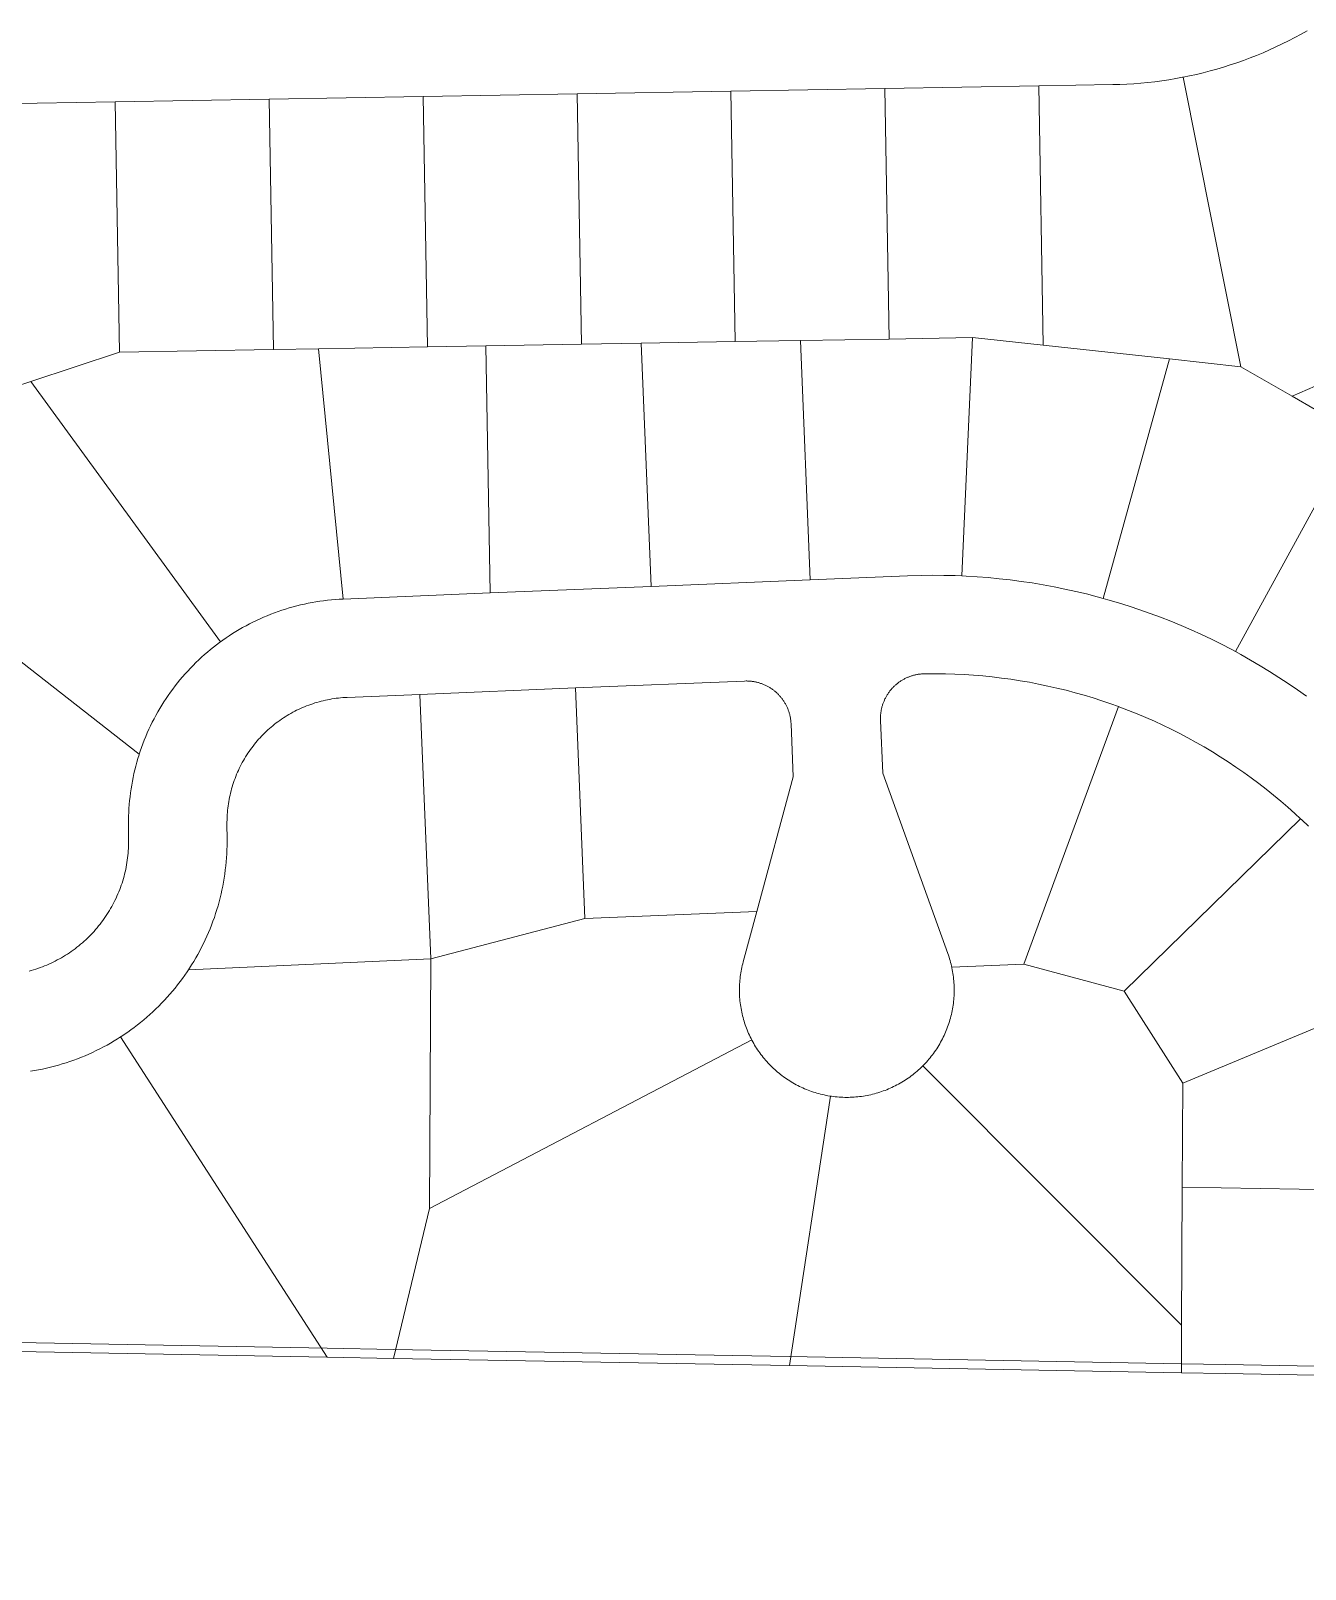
# Model space of a CAD drawing. Header units: feet. Extents: x 865220 to 2774701, y -2240498 to 961524.
# Drawn here: x 2764448 to 2765160, y 957301 to 958161 of the extents above; entities that cross this region are included whole.
import ezdxf
from ezdxf.lldxf.tags import DXFTag

# ---------------------------------------------------------------- set-up
doc = ezdxf.new("R2010")
doc.units = ezdxf.units.FT
doc.header["$LTSCALE"] = 0.015
doc.header["$MEASUREMENT"] = 0
doc.layers.add('F1', color=112, linetype='F1', lineweight=5)
doc.layers.add('Parcels', color=7, linetype='Continuous', lineweight=0)
doc.styles.add('Line', font='txt.shx', dxfattribs={"height": 3})
tags = doc.linetypes.add('F1', pattern='A,15,-5,["F1",Line,S=1.5,R=0,X=0,Y=-1.5],-12', length=32).pattern_tags.tags
tags[6] = DXFTag(74, 10)

msp = doc.modelspace()

# ---------------------------------------------------------------- linework, layer by layer
at = {"layer": 'F1', "lineweight": 5, "ltscale": 100, "flags": 128}
msp.add_lwpolyline([(2762748.33, 957374.81), (2762960.37, 957419), (2762983.49, 957423.51), (2763006.68, 957427.66), (2763029.92, 957431.45), (2763053.23, 957434.87), (2763076.58, 957437.93), (2763099.98, 957440.63), (2763123.42, 957442.95), (2763146.89, 957444.92), (2763170.4, 957446.51), (2763193.92, 957447.74), (2763217.46, 957448.6), (2763241.01, 957449.09), (2763264.56, 957449.21), (2763288.09, 957448.96), (2763898.42, 957437.84), (2763911.65, 957437.59), (2764110.47, 957433.97), (2764258.82, 957431.26), (2764344.8, 957429.7), (2764430.77, 957428.13), (2764613.84, 957424.79), (2764650.81, 957424.12), (2764872.03, 957420.08), (2765091.05, 957416.09), (2765115.56, 957415.64), (2765165.75, 957414.74), (2765179.39, 957414.5), (2765198.72, 957414.15), (2765220.29, 957413.77), (2765320.9, 957411.97), (2765350.61, 957411.44), (2765465.5, 957409.39), (2765557.35, 957407.74), (2765675.45, 957405.63), (2765910.62, 957401.43), (2766045.82, 957399.01), (2766177.34, 957396.66), (2766178.33, 957401.65), (2766182.9, 957401.56), (2766276.74, 957399.88), (2766369.02, 957398.24), (2766416.48, 957397.39), (2766466.57, 957396.49), (2766552.35, 957394.96), (2766638.35, 957393.42), (2766724.36, 957391.88), (2766738.36, 957391.63), (2766810.37, 957390.35), (2766896.38, 957388.81), (2766982.39, 957387.27), (2767065.39, 957385.79), (2767068.4, 957385.73), (2767154.41, 957384.2), (2767240.41, 957382.66), (2767439.22, 957379.1), (2767558.76, 957376.97), (2767714.92, 957374.18), (2767900.28, 957370.86), (2767999.75, 957369.08), (2768000.51, 957006.08), (2768000.79, 956873.04), (2768000.26, 956779.98), (2767999.2, 956770.45), (2767998.88, 956761.04), (2767996.64, 956751.79), (2767993.37, 956744.46)], dxfattribs=at)
at = {"layer": 'Parcels', "lineweight": 5}
for p, q in [((2765150.85, 958155.23), (2765147.34, 958153.48)), ((2765154.34, 958157.04), (2765150.85, 958155.23)), ((2765157.79, 958158.92), (2765154.34, 958157.04)), ((2765161.21, 958160.85), (2765157.79, 958158.92)), ((2765132.99, 958147.1), (2765129.34, 958145.66)), ((2765136.62, 958148.6), (2765132.99, 958147.1)), ((2765140.22, 958150.16), (2765136.62, 958148.6)), ((2765143.8, 958151.79), (2765140.22, 958150.16)), ((2765147.34, 958153.48), (2765143.8, 958151.79)), ((2765103.14, 958137.41), (2765099.32, 958136.49)), ((2765106.94, 958138.39), (2765103.14, 958137.41)), ((2765110.72, 958139.44), (2765106.94, 958138.39)), ((2765114.49, 958140.55), (2765110.72, 958139.44)), ((2765118.23, 958141.73), (2765114.49, 958140.55)), ((2765121.96, 958142.98), (2765118.23, 958141.73)), ((2765125.66, 958144.29), (2765121.96, 958142.98)), ((2765129.34, 958145.66), (2765125.66, 958144.29)), ((2765011.27, 958130.07), (2764925.3, 958128.59)), ((2765052.64, 958130.77), (2765011.27, 958130.07)), ((2765013.76, 957985.15), (2765011.27, 958130.07)), ((2765011.27, 958130.07), (2765013.76, 957985.15)), ((2765056.56, 958130.88), (2765052.64, 958130.77)), ((2765060.48, 958131.05), (2765056.56, 958130.88)), ((2765064.4, 958131.28), (2765060.48, 958131.05)), ((2765068.32, 958131.59), (2765064.4, 958131.28)), ((2765072.23, 958131.97), (2765068.32, 958131.59)), ((2765076.13, 958132.41), (2765072.23, 958131.97)), ((2765080.02, 958132.92), (2765076.13, 958132.41)), ((2765083.9, 958133.5), (2765080.02, 958132.92)), ((2765087.78, 958134.15), (2765083.9, 958133.5)), ((2765091.64, 958134.86), (2765087.78, 958134.15)), ((2765092.03, 958134.94), (2765091.64, 958134.86)), ((2765095.49, 958135.64), (2765092.03, 958134.94)), ((2765092.03, 958134.94), (2765124.22, 957973.15)), ((2765099.32, 958136.49), (2765095.49, 958135.64)), ((2764495.41, 958121.22), (2764409.43, 958119.74)), ((2764581.38, 958122.69), (2764495.41, 958121.22)), ((2764495.41, 958121.22), (2764497.81, 957981.25)), ((2764667.36, 958124.17), (2764581.38, 958122.69)), ((2764583.78, 957982.73), (2764581.38, 958122.69)), ((2764581.38, 958122.69), (2764583.78, 957982.73)), ((2764753.34, 958125.64), (2764667.36, 958124.17)), ((2764667.36, 958124.17), (2764669.76, 957984.2)), ((2764839.32, 958127.12), (2764753.34, 958125.64)), ((2764755.74, 957985.68), (2764753.34, 958125.64)), ((2764753.34, 958125.64), (2764755.74, 957985.68)), ((2764925.3, 958128.59), (2764839.32, 958127.12)), ((2764839.32, 958127.12), (2764841.72, 957987.15)), ((2764925.3, 958128.59), (2764927.7, 957988.63)), ((2765152.76, 957956.67), (2765233.67, 957991.7)), ((2764583.78, 957982.73), (2764497.81, 957981.25)), ((2764497.81, 957981.25), (2764583.78, 957982.73)), ((2764608.92, 957983.16), (2764583.78, 957982.73)), ((2764583.78, 957982.73), (2764608.92, 957983.16)), ((2764583.78, 957982.73), (2764583.78, 957982.73)), ((2764669.76, 957984.2), (2764608.92, 957983.16)), ((2764608.92, 957983.16), (2764622.63, 957843.35)), ((2764622.63, 957843.35), (2764608.92, 957983.16)), ((2764669.76, 957984.2), (2764702.48, 957984.76)), ((2764669.76, 957984.2), (2764669.76, 957984.2)), ((2764702.48, 957984.76), (2764755.74, 957985.68)), ((2764702.48, 957984.76), (2764704.84, 957846.74)), ((2764789.15, 957986.25), (2764755.74, 957985.68)), ((2764755.74, 957985.68), (2764755.74, 957985.68)), ((2764789.15, 957986.25), (2764841.72, 957987.15)), ((2764789.15, 957986.25), (2764794.74, 957850.44)), ((2764794.74, 957850.44), (2764789.15, 957986.25)), ((2764841.72, 957987.15), (2764878.15, 957987.78)), ((2764841.72, 957987.15), (2764841.72, 957987.15)), ((2764878.15, 957987.78), (2764927.7, 957988.63)), ((2764878.15, 957987.78), (2764883.65, 957854.1)), ((2764883.65, 957854.1), (2764878.15, 957987.78)), ((2764974.33, 957989.43), (2764927.7, 957988.63)), ((2764927.7, 957988.63), (2764927.7, 957988.63)), ((2764974.33, 957989.43), (2764968.36, 957856.26)), ((2764968.36, 957856.26), (2764974.33, 957989.43)), ((2765013.76, 957985.15), (2764974.33, 957989.43)), ((2764974.33, 957989.43), (2765013.76, 957985.15)), ((2765084.23, 957977.5), (2765013.76, 957985.15)), ((2765013.76, 957985.15), (2765013.76, 957985.15)), ((2764448.27, 957964.93), (2764497.81, 957981.25)), ((2764497.81, 957981.25), (2764497.81, 957981.25)), ((2765084.23, 957977.5), (2765047.19, 957843.75)), ((2765084.23, 957977.5), (2765124.22, 957973.15)), ((2765152.76, 957956.67), (2765124.22, 957973.15)), ((2765124.22, 957973.15), (2765124.22, 957973.15)), ((2765124.22, 957973.15), (2765152.76, 957956.67)), ((2764412.29, 957953.07), (2764448.27, 957964.93)), ((2764448.27, 957964.93), (2764554.19, 957819.5)), ((2764554.19, 957819.5), (2764448.27, 957964.93)), ((2765152.76, 957956.67), (2765187.97, 957936.32)), ((2765187.97, 957936.32), (2765121.13, 957813.99)), ((2764508.79, 957756.71), (2764377.78, 957858.84)), ((2764794.74, 957850.44), (2764883.65, 957854.1)), ((2764883.65, 957854.1), (2764937.87, 957856.33)), ((2764883.65, 957854.1), (2764883.65, 957854.1)), ((2764937.87, 957856.33), (2764945.9, 957856.57)), ((2764945.9, 957856.57), (2764952.1, 957856.63)), ((2764952.1, 957856.63), (2764958.29, 957856.58)), ((2764958.29, 957856.58), (2764964.49, 957856.43)), ((2764964.49, 957856.43), (2764968.36, 957856.26)), ((2764968.36, 957856.26), (2764970.68, 957856.16)), ((2764968.36, 957856.26), (2764968.36, 957856.26)), ((2764970.68, 957856.16), (2764976.86, 957855.79)), ((2764976.86, 957855.79), (2764983.04, 957855.31)), ((2764983.04, 957855.31), (2764989.2, 957854.73)), ((2764989.2, 957854.73), (2764995.36, 957854.03)), ((2764995.36, 957854.03), (2765001.5, 957853.23)), ((2764622.63, 957843.35), (2764704.84, 957846.74)), ((2764704.84, 957846.74), (2764794.74, 957850.44)), ((2764704.84, 957846.74), (2764704.84, 957846.74)), ((2764794.74, 957850.44), (2764794.74, 957850.44)), ((2765001.5, 957853.23), (2765007.63, 957852.32)), ((2765007.63, 957852.32), (2765013.74, 957851.3)), ((2765013.74, 957851.3), (2765019.84, 957850.18)), ((2765019.84, 957850.18), (2765025.91, 957848.95)), ((2765025.91, 957848.95), (2765031.96, 957847.62)), ((2765031.96, 957847.62), (2765037.98, 957846.18)), ((2765037.98, 957846.18), (2765043.98, 957844.63)), ((2764586.35, 957836.39), (2764588.41, 957837.1)), ((2764588.41, 957837.1), (2764590.49, 957837.77)), ((2764590.49, 957837.77), (2764592.57, 957838.4)), ((2764592.57, 957838.4), (2764594.67, 957838.99)), ((2764594.67, 957838.99), (2764596.78, 957839.55)), ((2764596.78, 957839.55), (2764598.9, 957840.08)), ((2764598.9, 957840.08), (2764601.03, 957840.56)), ((2764601.03, 957840.56), (2764603.16, 957841.01)), ((2764603.16, 957841.01), (2764605.3, 957841.42)), ((2764605.3, 957841.42), (2764607.45, 957841.79)), ((2764607.45, 957841.79), (2764609.61, 957842.13)), ((2764609.61, 957842.13), (2764611.77, 957842.43)), ((2764611.77, 957842.43), (2764613.93, 957842.69)), ((2764613.93, 957842.69), (2764616.1, 957842.91)), ((2764616.1, 957842.91), (2764618.28, 957843.1)), ((2764618.28, 957843.1), (2764620.45, 957843.24)), ((2764620.45, 957843.24), (2764622.63, 957843.35)), ((2764622.63, 957843.35), (2764622.63, 957843.35)), ((2765043.98, 957844.63), (2765047.19, 957843.75)), ((2765047.19, 957843.75), (2765049.95, 957842.98)), ((2765049.95, 957842.98), (2765055.9, 957841.23)), ((2765055.9, 957841.23), (2765061.81, 957839.37)), ((2765061.81, 957839.37), (2765067.68, 957837.41)), ((2765067.68, 957837.41), (2765073.53, 957835.35)), ((2764566.5, 957827.41), (2764568.41, 957828.46)), ((2764568.41, 957828.46), (2764570.34, 957829.48)), ((2764570.34, 957829.48), (2764572.28, 957830.46)), ((2764572.28, 957830.46), (2764574.25, 957831.42)), ((2764574.25, 957831.42), (2764576.23, 957832.33)), ((2764576.23, 957832.33), (2764578.22, 957833.21)), ((2764578.22, 957833.21), (2764580.23, 957834.06)), ((2764580.23, 957834.06), (2764582.26, 957834.87)), ((2764582.26, 957834.87), (2764584.29, 957835.65)), ((2764584.29, 957835.65), (2764586.35, 957836.39)), ((2765073.53, 957835.35), (2765079.33, 957833.19)), ((2765079.33, 957833.19), (2765085.1, 957830.92)), ((2765085.1, 957830.92), (2765090.82, 957828.56)), ((2765090.82, 957828.56), (2765096.51, 957826.09)), ((2764553.68, 957819.13), (2764554.19, 957819.5)), ((2764554.19, 957819.5), (2764555.45, 957820.4)), ((2764554.19, 957819.5), (2764554.19, 957819.5)), ((2764555.45, 957820.4), (2764557.24, 957821.65)), ((2764557.24, 957821.65), (2764559.05, 957822.87)), ((2764559.05, 957822.87), (2764560.88, 957824.05)), ((2764560.88, 957824.05), (2764562.73, 957825.2)), ((2764562.73, 957825.2), (2764564.61, 957826.32)), ((2764564.61, 957826.32), (2764566.5, 957827.41)), ((2765096.51, 957826.09), (2765102.15, 957823.53)), ((2765102.15, 957823.53), (2765107.74, 957820.87)), ((2765107.74, 957820.87), (2765113.29, 957818.11)), ((2764541.97, 957809.35), (2764543.56, 957810.83)), ((2764543.56, 957810.83), (2764545.19, 957812.29)), ((2764545.19, 957812.29), (2764546.84, 957813.71)), ((2764546.84, 957813.71), (2764548.51, 957815.11)), ((2764548.51, 957815.11), (2764550.21, 957816.48)), ((2764550.21, 957816.48), (2764551.93, 957817.82)), ((2764551.93, 957817.82), (2764553.68, 957819.13)), ((2765113.29, 957818.11), (2765118.79, 957815.26)), ((2765118.79, 957815.26), (2765121.13, 957813.99)), ((2765121.13, 957813.99), (2765124.23, 957812.31)), ((2765124.23, 957812.31), (2765129.63, 957809.26)), ((2764534.37, 957801.52), (2764535.83, 957803.14)), ((2764535.83, 957803.14), (2764537.33, 957804.73)), ((2764537.33, 957804.73), (2764538.85, 957806.3)), ((2764538.85, 957806.3), (2764540.39, 957807.84)), ((2764540.39, 957807.84), (2764541.97, 957809.35)), ((2765129.63, 957809.26), (2765134.97, 957806.12)), ((2765134.97, 957806.12), (2765140.26, 957802.89)), ((2765140.26, 957802.89), (2765145.48, 957799.57)), ((2764527.49, 957793.07), (2764528.81, 957794.8)), ((2764528.81, 957794.8), (2764530.15, 957796.52)), ((2764530.15, 957796.52), (2764531.53, 957798.21)), ((2764531.53, 957798.21), (2764532.94, 957799.88)), ((2764532.94, 957799.88), (2764534.37, 957801.52)), ((2764752.41, 957793.66), (2764665.5, 957790.08)), ((2764846.91, 957797.55), (2764752.41, 957793.66)), ((2764752.41, 957793.66), (2764757.72, 957664.8)), ((2764847.78, 957797.57), (2764846.91, 957797.55)), ((2764848.21, 957797.57), (2764847.78, 957797.57)), ((2764848.65, 957797.56), (2764848.21, 957797.57)), ((2764849.09, 957797.54), (2764848.65, 957797.56)), ((2764849.52, 957797.52), (2764849.09, 957797.54)), ((2764849.96, 957797.49), (2764849.52, 957797.52)), ((2764850.39, 957797.45), (2764849.96, 957797.49)), ((2764850.83, 957797.4), (2764850.39, 957797.45)), ((2764851.26, 957797.35), (2764850.83, 957797.4)), ((2764851.69, 957797.28), (2764851.26, 957797.35)), ((2764852.12, 957797.21), (2764851.69, 957797.28)), ((2764852.55, 957797.14), (2764852.12, 957797.21)), ((2764852.98, 957797.05), (2764852.55, 957797.14)), ((2764853.4, 957796.96), (2764852.98, 957797.05)), ((2764853.83, 957796.86), (2764853.4, 957796.96)), ((2764854.25, 957796.75), (2764853.83, 957796.86)), ((2764854.67, 957796.64), (2764854.25, 957796.75)), ((2764855.09, 957796.52), (2764854.67, 957796.64)), ((2764855.51, 957796.39), (2764855.09, 957796.52)), ((2764855.92, 957796.26), (2764855.51, 957796.39)), ((2764856.34, 957796.11), (2764855.92, 957796.26)), ((2764856.75, 957795.96), (2764856.34, 957796.11)), ((2764857.15, 957795.8), (2764856.75, 957795.96)), ((2764857.56, 957795.64), (2764857.15, 957795.8)), ((2764857.96, 957795.47), (2764857.56, 957795.64)), ((2764858.36, 957795.29), (2764857.96, 957795.47)), ((2764858.75, 957795.11), (2764858.36, 957795.29)), ((2764859.14, 957794.91), (2764858.75, 957795.11)), ((2764859.53, 957794.71), (2764859.14, 957794.91)), ((2764859.92, 957794.51), (2764859.53, 957794.71)), ((2764860.3, 957794.3), (2764859.92, 957794.51)), ((2764860.67, 957794.08), (2764860.3, 957794.3)), ((2764861.05, 957793.85), (2764860.67, 957794.08)), ((2764861.42, 957793.62), (2764861.05, 957793.85)), ((2764861.78, 957793.38), (2764861.42, 957793.62)), ((2764929.57, 957793.66), (2764929.28, 957793.34)), ((2764929.87, 957793.98), (2764929.57, 957793.66)), ((2764930.18, 957794.29), (2764929.87, 957793.98)), ((2764930.49, 957794.59), (2764930.18, 957794.29)), ((2764930.8, 957794.89), (2764930.49, 957794.59)), ((2764931.13, 957795.19), (2764930.8, 957794.89)), ((2764931.45, 957795.48), (2764931.13, 957795.19)), ((2764931.79, 957795.76), (2764931.45, 957795.48)), ((2764932.12, 957796.04), (2764931.79, 957795.76)), ((2764932.46, 957796.31), (2764932.12, 957796.04)), ((2764932.81, 957796.58), (2764932.46, 957796.31)), ((2764933.16, 957796.83), (2764932.81, 957796.58)), ((2764933.52, 957797.09), (2764933.16, 957796.83)), ((2764933.88, 957797.33), (2764933.52, 957797.09)), ((2764934.24, 957797.57), (2764933.88, 957797.33)), ((2764934.61, 957797.81), (2764934.24, 957797.57)), ((2764934.98, 957798.04), (2764934.61, 957797.81)), ((2764935.36, 957798.26), (2764934.98, 957798.04)), ((2764935.74, 957798.47), (2764935.36, 957798.26)), ((2764936.12, 957798.68), (2764935.74, 957798.47)), ((2764936.51, 957798.88), (2764936.12, 957798.68)), ((2764936.9, 957799.08), (2764936.51, 957798.88)), ((2764937.29, 957799.26), (2764936.9, 957799.08)), ((2764937.69, 957799.44), (2764937.29, 957799.26)), ((2764938.09, 957799.62), (2764937.69, 957799.44)), ((2764938.49, 957799.78), (2764938.09, 957799.62)), ((2764938.9, 957799.94), (2764938.49, 957799.78)), ((2764939.31, 957800.1), (2764938.9, 957799.94)), ((2764939.72, 957800.24), (2764939.31, 957800.1)), ((2764940.13, 957800.38), (2764939.72, 957800.24)), ((2764940.55, 957800.51), (2764940.13, 957800.38)), ((2764940.97, 957800.64), (2764940.55, 957800.51)), ((2764941.39, 957800.75), (2764940.97, 957800.64)), ((2764941.81, 957800.86), (2764941.39, 957800.75)), ((2764942.23, 957800.96), (2764941.81, 957800.86)), ((2764942.66, 957801.06), (2764942.23, 957800.96)), ((2764943.09, 957801.14), (2764942.66, 957801.06)), ((2764943.52, 957801.22), (2764943.09, 957801.14)), ((2764943.95, 957801.29), (2764943.52, 957801.22)), ((2764944.38, 957801.36), (2764943.95, 957801.29)), ((2764944.81, 957801.41), (2764944.38, 957801.36)), ((2764945.24, 957801.46), (2764944.81, 957801.41)), ((2764945.68, 957801.51), (2764945.24, 957801.46)), ((2764946.11, 957801.54), (2764945.68, 957801.51)), ((2764946.55, 957801.57), (2764946.11, 957801.54)), ((2764946.98, 957801.58), (2764946.55, 957801.57)), ((2764947.42, 957801.6), (2764946.98, 957801.58)), ((2764953.98, 957801.63), (2764947.42, 957801.6)), ((2764959.22, 957801.56), (2764953.98, 957801.63)), ((2764964.45, 957801.4), (2764959.22, 957801.56)), ((2764969.68, 957801.14), (2764964.45, 957801.4)), ((2764974.9, 957800.8), (2764969.68, 957801.14)), ((2764980.12, 957800.36), (2764974.9, 957800.8)), ((2764985.33, 957799.83), (2764980.12, 957800.36)), ((2764990.53, 957799.21), (2764985.33, 957799.83)), ((2764995.71, 957798.5), (2764990.53, 957799.21)), ((2765000.89, 957797.7), (2764995.71, 957798.5)), ((2765006.05, 957796.82), (2765000.89, 957797.7)), ((2765011.19, 957795.83), (2765006.05, 957796.82)), ((2765016.31, 957794.77), (2765011.19, 957795.83)), ((2765021.42, 957793.61), (2765016.31, 957794.77)), ((2765026.5, 957792.36), (2765021.42, 957793.61)), ((2765145.48, 957799.57), (2765150.65, 957796.15)), ((2765150.65, 957796.15), (2765155.76, 957792.65)), ((2764521.37, 957784.04), (2764522.53, 957785.89)), ((2764522.53, 957785.89), (2764523.72, 957787.71)), ((2764523.72, 957787.71), (2764524.95, 957789.52)), ((2764524.95, 957789.52), (2764526.2, 957791.3)), ((2764526.2, 957791.3), (2764527.49, 957793.07)), ((2764606.89, 957785.28), (2764605.73, 957784.9)), ((2764608.06, 957785.63), (2764606.89, 957785.28)), ((2764609.24, 957785.96), (2764608.06, 957785.63)), ((2764610.42, 957786.28), (2764609.24, 957785.96)), ((2764611.6, 957786.57), (2764610.42, 957786.28)), ((2764612.8, 957786.84), (2764611.6, 957786.57)), ((2764613.99, 957787.09), (2764612.8, 957786.84)), ((2764615.19, 957787.32), (2764613.99, 957787.09)), ((2764616.39, 957787.53), (2764615.19, 957787.32)), ((2764617.6, 957787.72), (2764616.39, 957787.53)), ((2764618.81, 957787.89), (2764617.6, 957787.72)), ((2764620.02, 957788.03), (2764618.81, 957787.89)), ((2764621.24, 957788.16), (2764620.02, 957788.03)), ((2764622.46, 957788.26), (2764621.24, 957788.16)), ((2764623.68, 957788.34), (2764622.46, 957788.26)), ((2764624.9, 957788.4), (2764623.68, 957788.34)), ((2764665.5, 957790.08), (2764624.9, 957788.4)), ((2764665.5, 957790.08), (2764671.58, 957642.3)), ((2764671.58, 957642.3), (2764665.5, 957790.08)), ((2764862.14, 957793.14), (2764861.78, 957793.38)), ((2764862.5, 957792.88), (2764862.14, 957793.14)), ((2764862.85, 957792.63), (2764862.5, 957792.88)), ((2764863.2, 957792.36), (2764862.85, 957792.63)), ((2764863.54, 957792.09), (2764863.2, 957792.36)), ((2764863.88, 957791.82), (2764863.54, 957792.09)), ((2764864.22, 957791.54), (2764863.88, 957791.82)), ((2764864.54, 957791.25), (2764864.22, 957791.54)), ((2764864.87, 957790.96), (2764864.54, 957791.25)), ((2764865.19, 957790.66), (2764864.87, 957790.96)), ((2764865.5, 957790.36), (2764865.19, 957790.66)), ((2764865.81, 957790.05), (2764865.5, 957790.36)), ((2764866.11, 957789.73), (2764865.81, 957790.05)), ((2764866.41, 957789.41), (2764866.11, 957789.73)), ((2764866.7, 957789.09), (2764866.41, 957789.41)), ((2764866.98, 957788.76), (2764866.7, 957789.09)), ((2764867.26, 957788.42), (2764866.98, 957788.76)), ((2764867.54, 957788.08), (2764867.26, 957788.42)), ((2764867.8, 957787.74), (2764867.54, 957788.08)), ((2764868.06, 957787.39), (2764867.8, 957787.74)), ((2764868.32, 957787.04), (2764868.06, 957787.39)), ((2764868.57, 957786.68), (2764868.32, 957787.04)), ((2764868.81, 957786.31), (2764868.57, 957786.68)), ((2764869.05, 957785.95), (2764868.81, 957786.31)), ((2764869.28, 957785.58), (2764869.05, 957785.95)), ((2764869.5, 957785.2), (2764869.28, 957785.58)), ((2764869.72, 957784.82), (2764869.5, 957785.2)), ((2764924.36, 957785.17), (2764924.21, 957784.75)), ((2764924.51, 957785.57), (2764924.36, 957785.17)), ((2764924.67, 957785.98), (2764924.51, 957785.57)), ((2764924.84, 957786.38), (2764924.67, 957785.98)), ((2764925.01, 957786.78), (2764924.84, 957786.38)), ((2764925.19, 957787.18), (2764925.01, 957786.78)), ((2764925.38, 957787.57), (2764925.19, 957787.18)), ((2764925.58, 957787.96), (2764925.38, 957787.57)), ((2764925.78, 957788.35), (2764925.58, 957787.96)), ((2764925.99, 957788.73), (2764925.78, 957788.35)), ((2764926.2, 957789.11), (2764925.99, 957788.73)), ((2764926.42, 957789.49), (2764926.2, 957789.11)), ((2764926.65, 957789.86), (2764926.42, 957789.49)), ((2764926.89, 957790.23), (2764926.65, 957789.86)), ((2764927.13, 957790.59), (2764926.89, 957790.23)), ((2764927.37, 957790.95), (2764927.13, 957790.59)), ((2764927.63, 957791.31), (2764927.37, 957790.95)), ((2764927.89, 957791.66), (2764927.63, 957791.31)), ((2764928.15, 957792), (2764927.89, 957791.66)), ((2764928.43, 957792.35), (2764928.15, 957792)), ((2764928.7, 957792.68), (2764928.43, 957792.35)), ((2764928.99, 957793.01), (2764928.7, 957792.68)), ((2764929.28, 957793.34), (2764928.99, 957793.01)), ((2765031.57, 957791.02), (2765026.5, 957792.36)), ((2765036.6, 957789.6), (2765031.57, 957791.02)), ((2765041.62, 957788.09), (2765036.6, 957789.6)), ((2765046.6, 957786.49), (2765041.62, 957788.09)), ((2765051.56, 957784.8), (2765046.6, 957786.49)), ((2765155.76, 957792.65), (2765160.81, 957789.06)), ((2764516.06, 957774.52), (2764517.05, 957776.46)), ((2764517.05, 957776.46), (2764518.08, 957778.38)), ((2764518.08, 957778.38), (2764519.15, 957780.29)), ((2764519.15, 957780.29), (2764520.24, 957782.17)), ((2764520.24, 957782.17), (2764521.37, 957784.04)), ((2764589.29, 957776.93), (2764588.27, 957776.25)), ((2764590.31, 957777.6), (2764589.29, 957776.93)), ((2764591.35, 957778.24), (2764590.31, 957777.6)), ((2764592.4, 957778.87), (2764591.35, 957778.24)), ((2764593.46, 957779.48), (2764592.4, 957778.87)), ((2764594.53, 957780.06), (2764593.46, 957779.48)), ((2764595.61, 957780.64), (2764594.53, 957780.06)), ((2764596.7, 957781.19), (2764595.61, 957780.64)), ((2764597.8, 957781.72), (2764596.7, 957781.19)), ((2764598.91, 957782.23), (2764597.8, 957781.72)), ((2764600.02, 957782.73), (2764598.91, 957782.23)), ((2764601.15, 957783.2), (2764600.02, 957782.73)), ((2764602.28, 957783.66), (2764601.15, 957783.2)), ((2764603.43, 957784.09), (2764602.28, 957783.66)), ((2764604.57, 957784.51), (2764603.43, 957784.09)), ((2764605.73, 957784.9), (2764604.57, 957784.51)), ((2764869.93, 957784.44), (2764869.72, 957784.82)), ((2764870.14, 957784.06), (2764869.93, 957784.44)), ((2764870.33, 957783.67), (2764870.14, 957784.06)), ((2764870.52, 957783.28), (2764870.33, 957783.67)), ((2764870.71, 957782.88), (2764870.52, 957783.28)), ((2764870.88, 957782.48), (2764870.71, 957782.88)), ((2764871.05, 957782.08), (2764870.88, 957782.48)), ((2764871.21, 957781.67), (2764871.05, 957782.08)), ((2764871.37, 957781.27), (2764871.21, 957781.67)), ((2764871.52, 957780.86), (2764871.37, 957781.27)), ((2764871.66, 957780.44), (2764871.52, 957780.86)), ((2764871.79, 957780.03), (2764871.66, 957780.44)), ((2764871.92, 957779.61), (2764871.79, 957780.03)), ((2764872.04, 957779.19), (2764871.92, 957779.61)), ((2764872.15, 957778.77), (2764872.04, 957779.19)), ((2764872.26, 957778.34), (2764872.15, 957778.77)), ((2764872.35, 957777.92), (2764872.26, 957778.34)), ((2764872.44, 957777.49), (2764872.35, 957777.92)), ((2764872.52, 957777.06), (2764872.44, 957777.49)), ((2764872.6, 957776.63), (2764872.52, 957777.06)), ((2764872.67, 957776.2), (2764872.6, 957776.63)), ((2764922.85, 957777.05), (2764922.84, 957776.62)), ((2764922.84, 957776.62), (2764922.85, 957776.18)), ((2764922.86, 957777.49), (2764922.85, 957777.05)), ((2764922.88, 957777.93), (2764922.86, 957777.49)), ((2764922.91, 957778.36), (2764922.88, 957777.93)), ((2764922.94, 957778.8), (2764922.91, 957778.36)), ((2764922.98, 957779.23), (2764922.94, 957778.8)), ((2764923.03, 957779.66), (2764922.98, 957779.23)), ((2764923.09, 957780.1), (2764923.03, 957779.66)), ((2764923.15, 957780.53), (2764923.09, 957780.1)), ((2764923.23, 957780.96), (2764923.15, 957780.53)), ((2764923.31, 957781.39), (2764923.23, 957780.96)), ((2764923.39, 957781.81), (2764923.31, 957781.39)), ((2764923.49, 957782.24), (2764923.39, 957781.81)), ((2764923.59, 957782.66), (2764923.49, 957782.24)), ((2764923.7, 957783.09), (2764923.59, 957782.66)), ((2764923.82, 957783.51), (2764923.7, 957783.09)), ((2764923.94, 957783.93), (2764923.82, 957783.51)), ((2764924.07, 957784.34), (2764923.94, 957783.93)), ((2764924.21, 957784.75), (2764924.07, 957784.34)), ((2765055.75, 957783.3), (2765002.99, 957639.42)), ((2765055.75, 957783.3), (2765051.56, 957784.8)), ((2765056.48, 957783.03), (2765055.75, 957783.3)), ((2765055.75, 957783.3), (2765055.75, 957783.3)), ((2765061.38, 957781.17), (2765056.48, 957783.03)), ((2765066.24, 957779.23), (2765061.38, 957781.17)), ((2765071.07, 957777.2), (2765066.24, 957779.23)), ((2765075.86, 957775.09), (2765071.07, 957777.2)), ((2764512.42, 957766.59), (2764513.28, 957768.59)), ((2764513.28, 957768.59), (2764514.17, 957770.58)), ((2764514.17, 957770.58), (2764515.1, 957772.56)), ((2764515.1, 957772.56), (2764516.06, 957774.52)), ((2764578.84, 957768.52), (2764577.97, 957767.65)), ((2764579.72, 957769.36), (2764578.84, 957768.52)), ((2764580.62, 957770.19), (2764579.72, 957769.36)), ((2764581.53, 957771.01), (2764580.62, 957770.19)), ((2764582.45, 957771.81), (2764581.53, 957771.01)), ((2764583.39, 957772.59), (2764582.45, 957771.81)), ((2764584.34, 957773.36), (2764583.39, 957772.59)), ((2764585.3, 957774.11), (2764584.34, 957773.36)), ((2764586.28, 957774.84), (2764585.3, 957774.11)), ((2764587.27, 957775.55), (2764586.28, 957774.84)), ((2764588.27, 957776.25), (2764587.27, 957775.55)), ((2764872.73, 957775.77), (2764872.67, 957776.2)), ((2764872.78, 957775.34), (2764872.73, 957775.77)), ((2764872.82, 957774.9), (2764872.78, 957775.34)), ((2764872.86, 957774.47), (2764872.82, 957774.9)), ((2764872.89, 957774.03), (2764872.86, 957774.47)), ((2764872.91, 957773.6), (2764872.89, 957774.03)), ((2764874.13, 957744.02), (2764872.91, 957773.6)), ((2764922.85, 957776.18), (2764922.87, 957775.57)), ((2764922.87, 957775.57), (2764924.08, 957746.08)), ((2765080.61, 957772.89), (2765075.86, 957775.09)), ((2765085.32, 957770.61), (2765080.61, 957772.89)), ((2765090, 957768.25), (2765085.32, 957770.61)), ((2765094.63, 957765.81), (2765090, 957768.25)), ((2764509.35, 957758.42), (2764510.06, 957760.49)), ((2764510.06, 957760.49), (2764510.81, 957762.53)), ((2764510.81, 957762.53), (2764511.6, 957764.57)), ((2764511.6, 957764.57), (2764512.42, 957766.59)), ((2764570.89, 957759.26), (2764570.19, 957758.26)), ((2764571.61, 957760.24), (2764570.89, 957759.26)), ((2764572.35, 957761.22), (2764571.61, 957760.24)), ((2764573.11, 957762.18), (2764572.35, 957761.22)), ((2764573.88, 957763.13), (2764573.11, 957762.18)), ((2764574.66, 957764.06), (2764573.88, 957763.13)), ((2764575.47, 957764.98), (2764574.66, 957764.06)), ((2764576.29, 957765.89), (2764575.47, 957764.98)), ((2764577.12, 957766.78), (2764576.29, 957765.89)), ((2764577.97, 957767.65), (2764577.12, 957766.78)), ((2765099.22, 957763.29), (2765094.63, 957765.81)), ((2765103.76, 957760.69), (2765099.22, 957763.29)), ((2765108.26, 957758.01), (2765103.76, 957760.69)), ((2764506.85, 957750.07), (2764507.42, 957752.17)), ((2764507.42, 957752.17), (2764508.02, 957754.27)), ((2764508.02, 957754.27), (2764508.67, 957756.35)), ((2764508.67, 957756.35), (2764508.79, 957756.71)), ((2764508.79, 957756.71), (2764509.35, 957758.42)), ((2764508.79, 957756.71), (2764508.79, 957756.71)), ((2764565.77, 957750.94), (2764565.21, 957749.86)), ((2764566.35, 957752.02), (2764565.77, 957750.94)), ((2764566.94, 957753.09), (2764566.35, 957752.02)), ((2764567.56, 957754.15), (2764566.94, 957753.09)), ((2764568.19, 957755.19), (2764567.56, 957754.15)), ((2764568.84, 957756.23), (2764568.19, 957755.19)), ((2764569.51, 957757.25), (2764568.84, 957756.23)), ((2764570.19, 957758.26), (2764569.51, 957757.25)), ((2765112.71, 957755.25), (2765108.26, 957758.01)), ((2765117.11, 957752.42), (2765112.71, 957755.25)), ((2765121.46, 957749.51), (2765117.11, 957752.42)), ((2764504.94, 957741.55), (2764505.36, 957743.69)), ((2764505.36, 957743.69), (2764505.82, 957745.83)), ((2764505.82, 957745.83), (2764506.31, 957747.95)), ((2764506.31, 957747.95), (2764506.85, 957750.07)), ((2764561.86, 957742), (2764561.45, 957740.85)), ((2764562.28, 957743.15), (2764561.86, 957742)), ((2764562.72, 957744.29), (2764562.28, 957743.15)), ((2764563.18, 957745.42), (2764562.72, 957744.29)), ((2764563.66, 957746.54), (2764563.18, 957745.42)), ((2764564.16, 957747.65), (2764563.66, 957746.54)), ((2764564.68, 957748.76), (2764564.16, 957747.65)), ((2764565.21, 957749.86), (2764564.68, 957748.76)), ((2764853.76, 957668.75), (2764874.13, 957744.02)), ((2764924.08, 957746.08), (2764960.48, 957645.3)), ((2765125.76, 957746.52), (2765121.46, 957749.51)), ((2765130.01, 957743.46), (2765125.76, 957746.52)), ((2765134.2, 957740.32), (2765130.01, 957743.46)), ((2764503.63, 957732.93), (2764503.9, 957735.09)), ((2764503.9, 957735.09), (2764504.21, 957737.25)), ((2764504.21, 957737.25), (2764504.55, 957739.41)), ((2764504.55, 957739.41), (2764504.94, 957741.55)), ((2764559.48, 957733.79), (2764559.22, 957732.6)), ((2764559.76, 957734.98), (2764559.48, 957733.79)), ((2764560.06, 957736.16), (2764559.76, 957734.98)), ((2764560.37, 957737.34), (2764560.06, 957736.16)), ((2764560.71, 957738.52), (2764560.37, 957737.34)), ((2764561.07, 957739.68), (2764560.71, 957738.52)), ((2764561.45, 957740.85), (2764561.07, 957739.68)), ((2765138.34, 957737.12), (2765134.2, 957740.32)), ((2765142.42, 957733.84), (2765138.34, 957737.12)), ((2765146.44, 957730.48), (2765142.42, 957733.84)), ((2764502.92, 957724.23), (2764503.04, 957726.41)), ((2764503.04, 957726.41), (2764503.2, 957728.59)), ((2764503.2, 957728.59), (2764503.39, 957730.76)), ((2764503.39, 957730.76), (2764503.63, 957732.93)), ((2764558.12, 957725.35), (2764558.01, 957724.14)), ((2764558.25, 957726.57), (2764558.12, 957725.35)), ((2764558.4, 957727.78), (2764558.25, 957726.57)), ((2764558.58, 957728.99), (2764558.4, 957727.78)), ((2764558.77, 957730.2), (2764558.58, 957728.99)), ((2764558.99, 957731.4), (2764558.77, 957730.2)), ((2764559.22, 957732.6), (2764558.99, 957731.4)), ((2765150.4, 957727.06), (2765146.44, 957730.48)), ((2765154.31, 957723.58), (2765150.4, 957727.06)), ((2764502.79, 957717.8), (2764502.84, 957722.05)), ((2764502.84, 957708.33), (2764502.79, 957717.8)), ((2764502.84, 957722.05), (2764502.92, 957724.23)), ((2764557.81, 957720.48), (2764557.78, 957718.1)), ((2764557.78, 957718.1), (2764557.83, 957708.62)), ((2764557.86, 957721.7), (2764557.81, 957720.48)), ((2764557.92, 957722.92), (2764557.86, 957721.7)), ((2764558.01, 957724.14), (2764557.92, 957722.92)), ((2765157.51, 957720.62), (2765059.01, 957624.27)), ((2765157.51, 957720.62), (2765154.31, 957723.58)), ((2765158.15, 957720.02), (2765157.51, 957720.62)), ((2765157.51, 957720.62), (2765157.51, 957720.62)), ((2765161.93, 957716.4), (2765158.15, 957720.02)), ((2764502.83, 957706.56), (2764502.84, 957708.33)), ((2764557.83, 957708.62), (2764557.81, 957705.55)), ((2764502.27, 957698.73), (2764502.42, 957700.03)), ((2764502.42, 957700.03), (2764502.55, 957701.33)), ((2764502.55, 957701.33), (2764502.65, 957702.63)), ((2764502.65, 957702.63), (2764502.74, 957703.94)), ((2764502.74, 957703.94), (2764502.79, 957705.25)), ((2764502.79, 957705.25), (2764502.83, 957706.56)), ((2764557.65, 957701.02), (2764557.51, 957698.75)), ((2764557.75, 957703.28), (2764557.65, 957701.02)), ((2764557.81, 957705.55), (2764557.75, 957703.28)), ((2764500.6, 957689.73), (2764500.91, 957691)), ((2764500.91, 957691), (2764501.19, 957692.28)), ((2764501.19, 957692.28), (2764501.45, 957693.56)), ((2764501.45, 957693.56), (2764501.69, 957694.84)), ((2764501.69, 957694.84), (2764501.91, 957696.14)), ((2764501.91, 957696.14), (2764502.1, 957697.43)), ((2764502.1, 957697.43), (2764502.27, 957698.73)), ((2764556.85, 957691.98), (2764556.56, 957689.73)), ((2764557.11, 957694.23), (2764556.85, 957691.98)), ((2764557.33, 957696.49), (2764557.11, 957694.23)), ((2764557.51, 957698.75), (2764557.33, 957696.49)), ((2764497.84, 957681), (2764498.3, 957682.22)), ((2764498.3, 957682.22), (2764498.73, 957683.45)), ((2764498.73, 957683.45), (2764499.15, 957684.69)), ((2764499.15, 957684.69), (2764499.55, 957685.94)), ((2764499.55, 957685.94), (2764499.92, 957687.2)), ((2764499.92, 957687.2), (2764500.27, 957688.46)), ((2764500.27, 957688.46), (2764500.6, 957689.73)), ((2764555.43, 957683.02), (2764554.97, 957680.79)), ((2764555.84, 957685.25), (2764555.43, 957683.02)), ((2764556.22, 957687.49), (2764555.84, 957685.25)), ((2764556.56, 957689.73), (2764556.22, 957687.49)), ((2764494.03, 957672.67), (2764494.64, 957673.83)), ((2764494.64, 957673.83), (2764495.22, 957675)), ((2764495.22, 957675), (2764495.79, 957676.18)), ((2764495.79, 957676.18), (2764496.33, 957677.37)), ((2764496.33, 957677.37), (2764496.85, 957678.57)), ((2764496.85, 957678.57), (2764497.36, 957679.78)), ((2764497.36, 957679.78), (2764497.84, 957681)), ((2764553.38, 957674.18), (2764552.77, 957671.99)), ((2764553.95, 957676.37), (2764553.38, 957674.18)), ((2764554.48, 957678.58), (2764553.95, 957676.37)), ((2764554.97, 957680.79), (2764554.48, 957678.58)), ((2764488.48, 957663.8), (2764489.24, 957664.86)), ((2764489.24, 957664.86), (2764489.98, 957665.94)), ((2764489.98, 957665.94), (2764490.71, 957667.03)), ((2764490.71, 957667.03), (2764491.41, 957668.14)), ((2764491.41, 957668.14), (2764492.1, 957669.25)), ((2764492.1, 957669.25), (2764492.76, 957670.38)), ((2764492.76, 957670.38), (2764493.41, 957671.52)), ((2764493.41, 957671.52), (2764494.03, 957672.67)), ((2764550.72, 957665.5), (2764549.96, 957663.37)), ((2764551.44, 957667.66), (2764550.72, 957665.5)), ((2764552.12, 957669.82), (2764551.44, 957667.66)), ((2764552.77, 957671.99), (2764552.12, 957669.82)), ((2764757.72, 957664.8), (2764671.58, 957642.3)), ((2764757.72, 957664.8), (2764853.76, 957668.75)), ((2764757.72, 957664.8), (2764757.72, 957664.8)), ((2764846.14, 957640.6), (2764853.76, 957668.75)), ((2764853.76, 957668.75), (2764853.76, 957668.75)), ((2764481.75, 957655.79), (2764482.65, 957656.74)), ((2764482.65, 957656.74), (2764483.54, 957657.7)), ((2764483.54, 957657.7), (2764484.4, 957658.68)), ((2764484.4, 957658.68), (2764485.26, 957659.68)), ((2764485.26, 957659.68), (2764486.09, 957660.69)), ((2764486.09, 957660.69), (2764486.9, 957661.71)), ((2764486.9, 957661.71), (2764487.7, 957662.75)), ((2764487.7, 957662.75), (2764488.48, 957663.8)), ((2764547.46, 957657.04), (2764546.55, 957654.96)), ((2764548.33, 957659.13), (2764547.46, 957657.04)), ((2764549.16, 957661.24), (2764548.33, 957659.13)), ((2764549.96, 957663.37), (2764549.16, 957661.24)), ((2764471.88, 957647.22), (2764472.93, 957648)), ((2764472.93, 957648), (2764473.97, 957648.8)), ((2764473.97, 957648.8), (2764474.99, 957649.61)), ((2764474.99, 957649.61), (2764476, 957650.44)), ((2764476, 957650.44), (2764477, 957651.29)), ((2764477, 957651.29), (2764477.98, 957652.16)), ((2764477.98, 957652.16), (2764478.95, 957653.04)), ((2764478.95, 957653.04), (2764479.9, 957653.94)), ((2764479.9, 957653.94), (2764480.83, 957654.86)), ((2764480.83, 957654.86), (2764481.75, 957655.79)), ((2764543.62, 957648.82), (2764542.57, 957646.81)), ((2764544.63, 957650.85), (2764543.62, 957648.82)), ((2764545.61, 957652.89), (2764544.63, 957650.85)), ((2764546.55, 957654.96), (2764545.61, 957652.89)), ((2764455.88, 957638.38), (2764457.09, 957638.88)), ((2764457.09, 957638.88), (2764458.29, 957639.4)), ((2764458.29, 957639.4), (2764459.48, 957639.94)), ((2764459.48, 957639.94), (2764460.67, 957640.5)), ((2764460.67, 957640.5), (2764461.84, 957641.08)), ((2764461.84, 957641.08), (2764463, 957641.69)), ((2764463, 957641.69), (2764464.15, 957642.31)), ((2764464.15, 957642.31), (2764465.29, 957642.95)), ((2764465.29, 957642.95), (2764466.42, 957643.62)), ((2764466.42, 957643.62), (2764467.53, 957644.3)), ((2764467.53, 957644.3), (2764468.64, 957645)), ((2764468.64, 957645), (2764469.73, 957645.72)), ((2764469.73, 957645.72), (2764470.81, 957646.46)), ((2764470.81, 957646.46), (2764471.88, 957647.22)), ((2764671.58, 957642.3), (2764536.23, 957636.17)), ((2764538.02, 957638.95), (2764536.8, 957637.04)), ((2764539.21, 957640.89), (2764538.02, 957638.95)), ((2764540.36, 957642.84), (2764539.21, 957640.89)), ((2764541.48, 957644.81), (2764540.36, 957642.84)), ((2764542.57, 957646.81), (2764541.48, 957644.81)), ((2764671.58, 957642.3), (2764670.98, 957502.91)), ((2764670.98, 957502.91), (2764671.58, 957642.3)), ((2764671.58, 957642.3), (2764671.58, 957642.3)), ((2764845.63, 957638.57), (2764845.87, 957639.58)), ((2764845.87, 957639.58), (2764846.14, 957640.6)), ((2764960.48, 957645.3), (2764960.82, 957644.32)), ((2764960.82, 957644.32), (2764961.15, 957643.32)), ((2764961.15, 957643.32), (2764961.47, 957642.32)), ((2764961.47, 957642.32), (2764961.76, 957641.32)), ((2764961.76, 957641.32), (2764962.04, 957640.31)), ((2764962.04, 957640.31), (2764962.3, 957639.29)), ((2764962.3, 957639.29), (2764962.54, 957638.27)), ((2764962.65, 957637.76), (2765002.99, 957639.42)), ((2765002.99, 957639.42), (2764962.65, 957637.76)), ((2765002.99, 957639.42), (2765059.01, 957624.27)), ((2764447.2, 957635.48), (2764448.46, 957635.83)), ((2764448.46, 957635.83), (2764449.71, 957636.2)), ((2764449.71, 957636.2), (2764450.96, 957636.59)), ((2764450.96, 957636.59), (2764452.2, 957637)), ((2764452.2, 957637), (2764453.44, 957637.44)), ((2764453.44, 957637.44), (2764454.66, 957637.9)), ((2764454.66, 957637.9), (2764455.88, 957638.38)), ((2764532.94, 957631.44), (2764531.59, 957629.61)), ((2764534.26, 957633.28), (2764532.94, 957631.44)), ((2764535.55, 957635.15), (2764534.26, 957633.28)), ((2764536.23, 957636.17), (2764535.55, 957635.15)), ((2764536.8, 957637.04), (2764536.23, 957636.17)), ((2764844.21, 957629.26), (2764844.3, 957630.3)), ((2764844.3, 957630.3), (2764844.4, 957631.34)), ((2764844.4, 957631.34), (2764844.52, 957632.38)), ((2764844.52, 957632.38), (2764844.66, 957633.42)), ((2764844.66, 957633.42), (2764844.82, 957634.46)), ((2764844.82, 957634.46), (2764844.99, 957635.49)), ((2764844.99, 957635.49), (2764845.19, 957636.52)), ((2764845.19, 957636.52), (2764845.4, 957637.54)), ((2764845.4, 957637.54), (2764845.63, 957638.57)), ((2764962.54, 957638.27), (2764962.65, 957637.76)), ((2764962.65, 957637.76), (2764962.76, 957637.25)), ((2764962.76, 957637.25), (2764962.97, 957636.23)), ((2764962.97, 957636.23), (2764963.16, 957635.2)), ((2764963.16, 957635.2), (2764963.33, 957634.16)), ((2764963.33, 957634.16), (2764963.48, 957633.13)), ((2764963.48, 957633.13), (2764963.61, 957632.09)), ((2764963.61, 957632.09), (2764963.73, 957631.05)), ((2764963.73, 957631.05), (2764963.83, 957630)), ((2764525.88, 957622.57), (2764524.37, 957620.87)), ((2764527.35, 957624.29), (2764525.88, 957622.57)), ((2764528.8, 957626.04), (2764527.35, 957624.29)), ((2764530.21, 957627.81), (2764528.8, 957626.04)), ((2764531.59, 957629.61), (2764530.21, 957627.81)), ((2764844.06, 957625.07), (2764844.07, 957626.12)), ((2764844.06, 957624.03), (2764844.06, 957625.07)), ((2764844.09, 957622.98), (2764844.06, 957624.03)), ((2764844.07, 957626.12), (2764844.1, 957627.17)), ((2764844.13, 957621.93), (2764844.09, 957622.98)), ((2764844.1, 957627.17), (2764844.15, 957628.21)), ((2764844.19, 957620.89), (2764844.13, 957621.93)), ((2764844.15, 957628.21), (2764844.21, 957629.26)), ((2764963.83, 957630), (2764963.91, 957628.96)), ((2764963.95, 957621.64), (2764963.89, 957620.59)), ((2764963.91, 957628.96), (2764963.97, 957627.92)), ((2764964, 957622.68), (2764963.95, 957621.64)), ((2764963.97, 957627.92), (2764964.01, 957626.87)), ((2764964.03, 957623.73), (2764964, 957622.68)), ((2764964.01, 957626.87), (2764964.04, 957625.82)), ((2764964.04, 957624.78), (2764964.03, 957623.73)), ((2764964.04, 957625.82), (2764964.04, 957624.78)), ((2765091.67, 957572.81), (2765059.01, 957624.27)), ((2765059.01, 957624.27), (2765059.01, 957624.27)), ((2765224.06, 957628.09), (2765091.67, 957572.81)), ((2765091.67, 957572.81), (2765224.06, 957628.09)), ((2764518.06, 957614.35), (2764516.42, 957612.79)), ((2764519.68, 957615.94), (2764518.06, 957614.35)), ((2764521.28, 957617.55), (2764519.68, 957615.94)), ((2764522.84, 957619.2), (2764521.28, 957617.55)), ((2764524.37, 957620.87), (2764522.84, 957619.2)), ((2764844.27, 957619.84), (2764844.19, 957620.89)), ((2764844.37, 957618.8), (2764844.27, 957619.84)), ((2764844.49, 957617.76), (2764844.37, 957618.8)), ((2764844.62, 957616.72), (2764844.49, 957617.76)), ((2764844.77, 957615.69), (2764844.62, 957616.72)), ((2764844.94, 957614.65), (2764844.77, 957615.69)), ((2764845.13, 957613.62), (2764844.94, 957614.65)), ((2764845.34, 957612.6), (2764845.13, 957613.62)), ((2764962.91, 957613.33), (2764962.7, 957612.31)), ((2764963.11, 957614.36), (2764962.91, 957613.33)), ((2764963.28, 957615.39), (2764963.11, 957614.36)), ((2764963.44, 957616.43), (2764963.28, 957615.39)), ((2764963.58, 957617.46), (2764963.44, 957616.43)), ((2764963.7, 957618.51), (2764963.58, 957617.46)), ((2764963.8, 957619.55), (2764963.7, 957618.51)), ((2764963.89, 957620.59), (2764963.8, 957619.55)), ((2764507.79, 957605.43), (2764505.99, 957604.05)), ((2764509.56, 957606.84), (2764507.79, 957605.43)), ((2764511.32, 957608.28), (2764509.56, 957606.84)), ((2764513.04, 957609.76), (2764511.32, 957608.28)), ((2764514.74, 957611.26), (2764513.04, 957609.76)), ((2764516.42, 957612.79), (2764514.74, 957611.26)), ((2764845.56, 957611.57), (2764845.34, 957612.6)), ((2764845.8, 957610.56), (2764845.56, 957611.57)), ((2764846.06, 957609.54), (2764845.8, 957610.56)), ((2764846.34, 957608.53), (2764846.06, 957609.54)), ((2764846.63, 957607.53), (2764846.34, 957608.53)), ((2764846.95, 957606.53), (2764846.63, 957607.53)), ((2764847.28, 957605.53), (2764846.95, 957606.53)), ((2764847.62, 957604.55), (2764847.28, 957605.53)), ((2764847.99, 957603.56), (2764847.62, 957604.55)), ((2764960.73, 957605.25), (2764960.37, 957604.27)), ((2764961.06, 957606.24), (2764960.73, 957605.25)), ((2764961.38, 957607.24), (2764961.06, 957606.24)), ((2764961.68, 957608.24), (2764961.38, 957607.24)), ((2764961.96, 957609.25), (2764961.68, 957608.24)), ((2764962.23, 957610.27), (2764961.96, 957609.25)), ((2764962.47, 957611.28), (2764962.23, 957610.27)), ((2764962.7, 957612.31), (2764962.47, 957611.28)), ((2764494.7, 957596.45), (2764492.74, 957595.3)), ((2764496.64, 957597.64), (2764494.7, 957596.45)), ((2764498.32, 957598.71), (2764496.64, 957597.64)), ((2764498.55, 957598.85), (2764498.32, 957598.71)), ((2764498.32, 957598.71), (2764613.75, 957419.79)), ((2764500.44, 957600.1), (2764498.55, 957598.85)), ((2764502.31, 957601.39), (2764500.44, 957600.1)), ((2764504.16, 957602.7), (2764502.31, 957601.39)), ((2764505.99, 957604.05), (2764504.16, 957602.7)), ((2764850.9, 957597.1), (2764670.98, 957502.91)), ((2764848.37, 957602.59), (2764847.99, 957603.56)), ((2764848.77, 957601.62), (2764848.37, 957602.59)), ((2764849.18, 957600.66), (2764848.77, 957601.62)), ((2764849.61, 957599.71), (2764849.18, 957600.66)), ((2764850.06, 957598.76), (2764849.61, 957599.71)), ((2764850.53, 957597.82), (2764850.06, 957598.76)), ((2764850.9, 957597.1), (2764850.53, 957597.82)), ((2764851.01, 957596.89), (2764850.9, 957597.1)), ((2764850.9, 957597.1), (2764850.9, 957597.1)), ((2764851.51, 957595.97), (2764851.01, 957596.89)), ((2764852.02, 957595.06), (2764851.51, 957595.97)), ((2764956.95, 957596.63), (2764956.45, 957595.71)), ((2764957.44, 957597.55), (2764956.95, 957596.63)), ((2764957.91, 957598.49), (2764957.44, 957597.55)), ((2764958.36, 957599.43), (2764957.91, 957598.49)), ((2764958.8, 957600.39), (2764958.36, 957599.43)), ((2764959.22, 957601.35), (2764958.8, 957600.39)), ((2764959.62, 957602.31), (2764959.22, 957601.35)), ((2764960.01, 957603.29), (2764959.62, 957602.31)), ((2764960.37, 957604.27), (2764960.01, 957603.29)), ((2764476.44, 957587.37), (2764474.33, 957586.54)), ((2764478.54, 957588.23), (2764476.44, 957587.37)), ((2764480.62, 957589.14), (2764478.54, 957588.23)), ((2764482.68, 957590.08), (2764480.62, 957589.14)), ((2764484.73, 957591.05), (2764482.68, 957590.08)), ((2764486.76, 957592.06), (2764484.73, 957591.05)), ((2764488.77, 957593.11), (2764486.76, 957592.06)), ((2764490.77, 957594.19), (2764488.77, 957593.11)), ((2764492.74, 957595.3), (2764490.77, 957594.19)), ((2764852.55, 957594.15), (2764852.02, 957595.06)), ((2764853.09, 957593.26), (2764852.55, 957594.15)), ((2764853.65, 957592.37), (2764853.09, 957593.26)), ((2764854.23, 957591.5), (2764853.65, 957592.37)), ((2764854.82, 957590.64), (2764854.23, 957591.5)), ((2764855.43, 957589.78), (2764854.82, 957590.64)), ((2764856.05, 957588.94), (2764855.43, 957589.78)), ((2764856.68, 957588.11), (2764856.05, 957588.94)), ((2764857.33, 957587.29), (2764856.68, 957588.11)), ((2764858, 957586.48), (2764857.33, 957587.29)), ((2764951.23, 957587.87), (2764950.58, 957587.05)), ((2764951.87, 957588.7), (2764951.23, 957587.87)), ((2764952.5, 957589.54), (2764951.87, 957588.7)), ((2764953.11, 957590.39), (2764952.5, 957589.54)), ((2764953.7, 957591.25), (2764953.11, 957590.39)), ((2764954.28, 957592.12), (2764953.7, 957591.25)), ((2764954.85, 957593.01), (2764954.28, 957592.12)), ((2764955.4, 957593.9), (2764954.85, 957593.01)), ((2764955.93, 957594.8), (2764955.4, 957593.9)), ((2764956.45, 957595.71), (2764955.93, 957594.8)), ((2764450.31, 957579.9), (2764448.07, 957579.53)), ((2764452.54, 957580.31), (2764450.31, 957579.9)), ((2764454.76, 957580.76), (2764452.54, 957580.31)), ((2764456.98, 957581.25), (2764454.76, 957580.76)), ((2764459.19, 957581.78), (2764456.98, 957581.25)), ((2764461.38, 957582.34), (2764459.19, 957581.78)), ((2764463.57, 957582.95), (2764461.38, 957582.34)), ((2764465.75, 957583.59), (2764463.57, 957582.95)), ((2764467.91, 957584.27), (2764465.75, 957583.59)), ((2764470.06, 957584.99), (2764467.91, 957584.27)), ((2764472.2, 957585.75), (2764470.06, 957584.99)), ((2764474.33, 957586.54), (2764472.2, 957585.75)), ((2764858.67, 957585.68), (2764858, 957586.48)), ((2764859.37, 957584.89), (2764858.67, 957585.68)), ((2764860.07, 957584.12), (2764859.37, 957584.89)), ((2764860.79, 957583.36), (2764860.07, 957584.12)), ((2764861.52, 957582.61), (2764860.79, 957583.36)), ((2764862.27, 957581.87), (2764861.52, 957582.61)), ((2764863.03, 957581.15), (2764862.27, 957581.87)), ((2764863.8, 957580.44), (2764863.03, 957581.15)), ((2764864.58, 957579.74), (2764863.8, 957580.44)), ((2764865.37, 957579.06), (2764864.58, 957579.74)), ((2764866.18, 957578.39), (2764865.37, 957579.06)), ((2764942.5, 957578.87), (2764941.69, 957578.21)), ((2764943.3, 957579.55), (2764942.5, 957578.87)), ((2764944.08, 957580.24), (2764943.3, 957579.55)), ((2764944.86, 957580.95), (2764944.08, 957580.24)), ((2764945.62, 957581.67), (2764944.86, 957580.95)), ((2764946.37, 957582.4), (2764945.62, 957581.67)), ((2764946.45, 957582.48), (2764946.37, 957582.4)), ((2764947.1, 957583.14), (2764946.45, 957582.48)), ((2764946.45, 957582.48), (2765091.08, 957437.69)), ((2765091.08, 957437.69), (2764946.45, 957582.48)), ((2764947.82, 957583.9), (2764947.1, 957583.14)), ((2764948.53, 957584.67), (2764947.82, 957583.9)), ((2764949.23, 957585.45), (2764948.53, 957584.67)), ((2764949.91, 957586.25), (2764949.23, 957585.45)), ((2764950.58, 957587.05), (2764949.91, 957586.25)), ((2764867, 957577.74), (2764866.18, 957578.39)), ((2764867.83, 957577.1), (2764867, 957577.74)), ((2764868.67, 957576.48), (2764867.83, 957577.1)), ((2764869.52, 957575.87), (2764868.67, 957576.48)), ((2764870.38, 957575.27), (2764869.52, 957575.87)), ((2764871.25, 957574.69), (2764870.38, 957575.27)), ((2764872.13, 957574.13), (2764871.25, 957574.69)), ((2764873.02, 957573.58), (2764872.13, 957574.13)), ((2764873.92, 957573.04), (2764873.02, 957573.58)), ((2764874.83, 957572.53), (2764873.92, 957573.04)), ((2764875.75, 957572.02), (2764874.83, 957572.53)), ((2764876.68, 957571.54), (2764875.75, 957572.02)), ((2764877.62, 957571.07), (2764876.68, 957571.54)), ((2764878.56, 957570.61), (2764877.62, 957571.07)), ((2764879.51, 957570.18), (2764878.56, 957570.61)), ((2764880.47, 957569.76), (2764879.51, 957570.18)), ((2764928.32, 957570.06), (2764927.35, 957569.64)), ((2764929.27, 957570.49), (2764928.32, 957570.06)), ((2764930.22, 957570.94), (2764929.27, 957570.49)), ((2764931.15, 957571.4), (2764930.22, 957570.94)), ((2764932.08, 957571.88), (2764931.15, 957571.4)), ((2764933, 957572.38), (2764932.08, 957571.88)), ((2764933.92, 957572.89), (2764933, 957572.38)), ((2764934.82, 957573.42), (2764933.92, 957572.89)), ((2764935.72, 957573.97), (2764934.82, 957573.42)), ((2764936.6, 957574.53), (2764935.72, 957573.97)), ((2764937.47, 957575.1), (2764936.6, 957574.53)), ((2764938.34, 957575.7), (2764937.47, 957575.1)), ((2764939.19, 957576.3), (2764938.34, 957575.7)), ((2764940.04, 957576.92), (2764939.19, 957576.3)), ((2764940.87, 957577.56), (2764940.04, 957576.92)), ((2764941.69, 957578.21), (2764940.87, 957577.56)), ((2765091.67, 957572.81), (2765091.42, 957514.74)), ((2764894.98, 957565.62), (2764871.94, 957415.08)), ((2764881.44, 957569.36), (2764880.47, 957569.76)), ((2764882.41, 957568.97), (2764881.44, 957569.36)), ((2764883.39, 957568.6), (2764882.41, 957568.97)), ((2764884.38, 957568.25), (2764883.39, 957568.6)), ((2764885.37, 957567.91), (2764884.38, 957568.25)), ((2764886.37, 957567.6), (2764885.37, 957567.91)), ((2764887.37, 957567.3), (2764886.37, 957567.6)), ((2764888.38, 957567.01), (2764887.37, 957567.3)), ((2764889.39, 957566.75), (2764888.38, 957567.01)), ((2764890.41, 957566.5), (2764889.39, 957566.75)), ((2764891.43, 957566.27), (2764890.41, 957566.5)), ((2764892.46, 957566.06), (2764891.43, 957566.27)), ((2764893.49, 957565.87), (2764892.46, 957566.06)), ((2764894.52, 957565.69), (2764893.49, 957565.87)), ((2764894.98, 957565.62), (2764894.52, 957565.69)), ((2764895.55, 957565.54), (2764894.98, 957565.62)), ((2764894.98, 957565.62), (2764894.98, 957565.62)), ((2764896.59, 957565.4), (2764895.55, 957565.54)), ((2764897.63, 957565.28), (2764896.59, 957565.4)), ((2764898.67, 957565.17), (2764897.63, 957565.28)), ((2764899.72, 957565.09), (2764898.67, 957565.17)), ((2764900.76, 957565.02), (2764899.72, 957565.09)), ((2764901.81, 957564.97), (2764900.76, 957565.02)), ((2764902.85, 957564.94), (2764901.81, 957564.97)), ((2764903.9, 957564.93), (2764902.85, 957564.94)), ((2764904.95, 957564.94), (2764903.9, 957564.93)), ((2764905.99, 957564.96), (2764904.95, 957564.94)), ((2764907.04, 957565.01), (2764905.99, 957564.96)), ((2764908.09, 957565.07), (2764907.04, 957565.01)), ((2764909.13, 957565.15), (2764908.09, 957565.07)), ((2764910.17, 957565.24), (2764909.13, 957565.15)), ((2764911.21, 957565.36), (2764910.17, 957565.24)), ((2764912.25, 957565.49), (2764911.21, 957565.36)), ((2764913.29, 957565.65), (2764912.25, 957565.49)), ((2764914.32, 957565.82), (2764913.29, 957565.65)), ((2764915.35, 957566), (2764914.32, 957565.82)), ((2764916.38, 957566.21), (2764915.35, 957566)), ((2764917.4, 957566.44), (2764916.38, 957566.21)), ((2764918.42, 957566.68), (2764917.4, 957566.44)), ((2764919.43, 957566.94), (2764918.42, 957566.68)), ((2764920.44, 957567.21), (2764919.43, 957566.94)), ((2764921.45, 957567.51), (2764920.44, 957567.21)), ((2764922.45, 957567.82), (2764921.45, 957567.51)), ((2764923.44, 957568.15), (2764922.45, 957567.82)), ((2764924.43, 957568.5), (2764923.44, 957568.15)), ((2764925.41, 957568.86), (2764924.43, 957568.5)), ((2764926.39, 957569.24), (2764925.41, 957568.86)), ((2764927.35, 957569.64), (2764926.39, 957569.24)), ((2765091.08, 957437.69), (2765091.42, 957514.74)), ((2765237.67, 957512.15), (2765091.42, 957514.74)), ((2764650.72, 957419.12), (2764670.98, 957502.91)), ((2764670.98, 957502.91), (2764670.98, 957502.91)), ((2765090.96, 957411.09), (2765091.08, 957437.69)), ((2765091.08, 957437.69), (2765091.08, 957437.69)), ((2764613.75, 957419.79), (2764613.75, 957419.79))]:
    msp.add_line(p, q, dxfattribs=at)
msp.add_lwpolyline([(2763898.33, 957432.84), (2763911.56, 957432.6), (2764110.38, 957428.97), (2764258.73, 957426.26), (2764344.7, 957424.7), (2764430.68, 957423.13), (2764613.75, 957419.79), (2764650.72, 957419.12), (2764871.94, 957415.08), (2765090.96, 957411.09), (2765115.47, 957410.64), (2765165.66, 957409.75), (2765179.3, 957409.5), (2765198.63, 957409.16), (2765220.21, 957408.77), (2765235.84, 957408.49)], dxfattribs=at)

doc.saveas('drawing.dxf')
